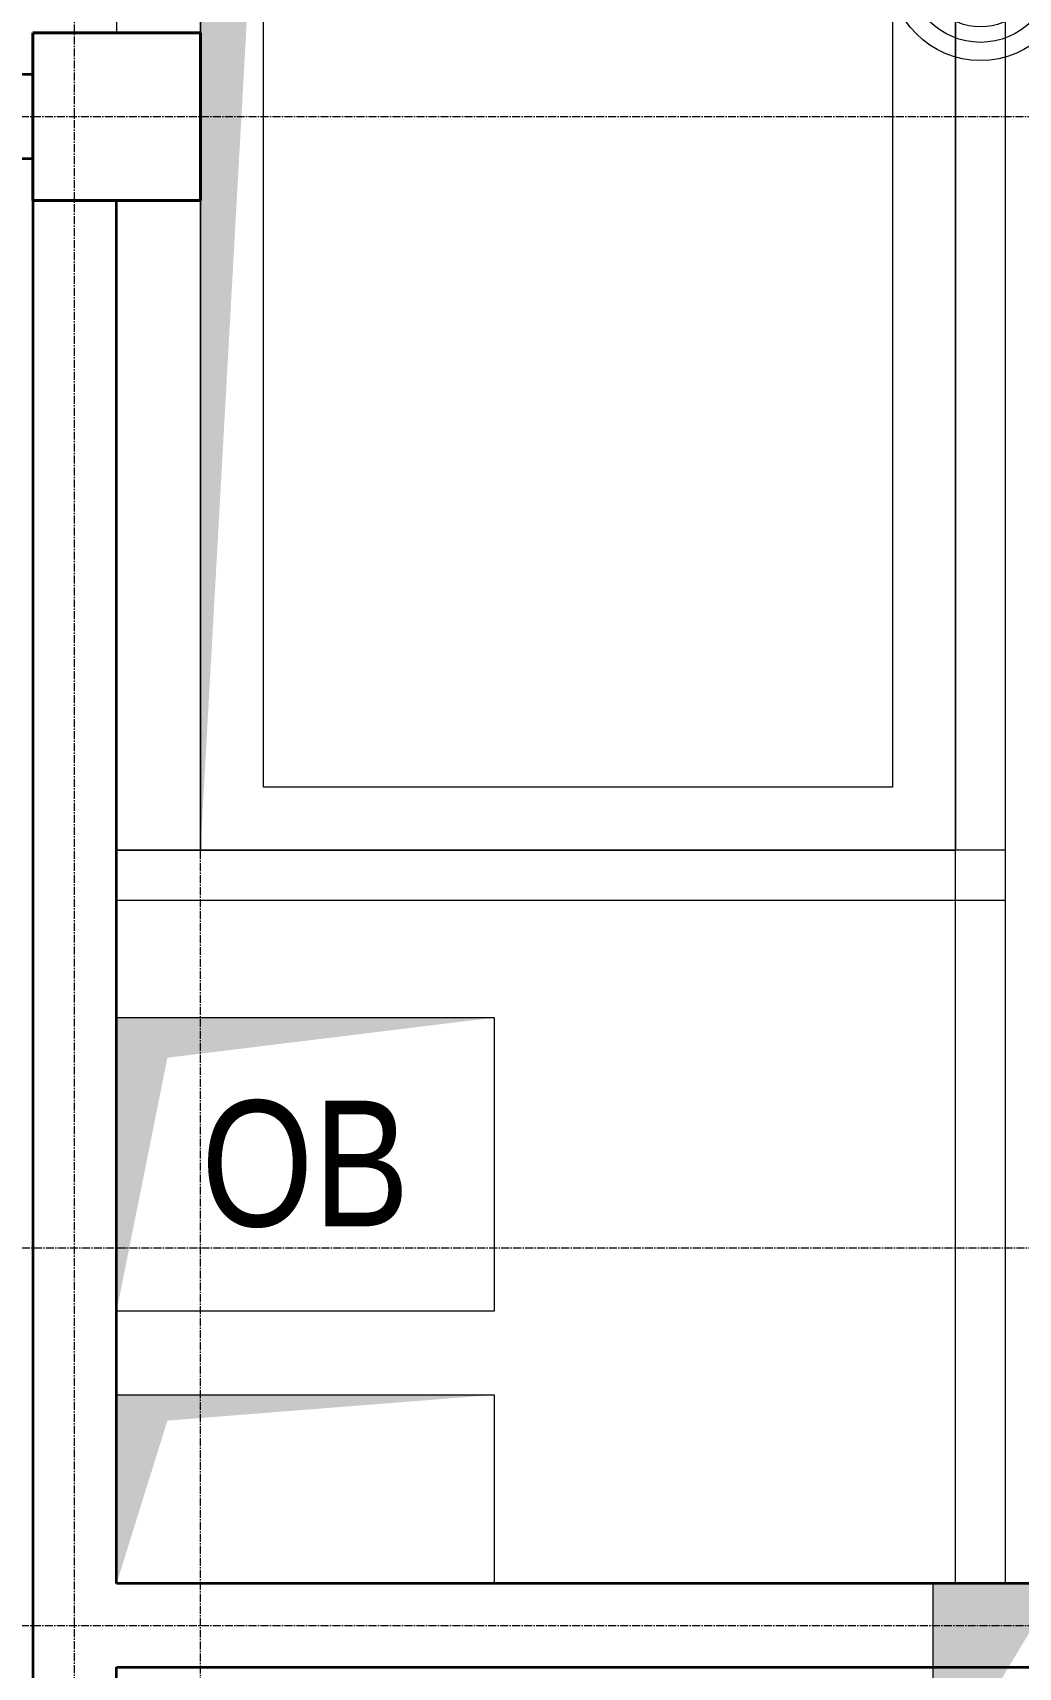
# Model space of a CAD drawing. Header units: millimetres. Extents: x -65509 to 912790, y 446 to 713294.
# Drawn here: x 488201 to 490551, y 575483 to 579383 of the extents above; entities that cross this region are included whole.
import ezdxf
from ezdxf.enums import TextEntityAlignment as Align

# ---------------------------------------------------------------- set-up
doc = ezdxf.new("R2010")
doc.units = ezdxf.units.MM
doc.linetypes.add('CENTER2', pattern=[28.575, 19.05, -3.175, 3.175, -3.175])
doc.linetypes.add('HIDDEN2', pattern=[4.7625, 3.175, -1.5875])
doc.layers.get('Defpoints').update_dxf_attribs({"color": 250})
for name, color, linetype, lineweight in [('АР_Area', 250, 'Continuous', 5), ('АР_Колонны', 250, 'Continuous', 30), ('АР_Отверстия', 250, 'Continuous', 9), ('АР_Стены ЖБ', 250, 'Continuous', 35), ('АР_Стены кирпич', 250, 'Continuous', 20), ('АР_Стены ПЕНОблок', 250, 'Continuous', 20), ('АР_Утеплитель', 250, 'Continuous', 0), ('КМ_Фахверки', 250, 'Continuous', 25), ('ОВ_Шахты', 250, 'Continuous', 5), ('РД_Оси_100', 250, 'Continuous', 0)]:
    doc.layers.add(name, color=color, linetype=linetype, lineweight=lineweight)
doc.layers.add('АР_Делит', color=250, linetype='Continuous', lineweight=0, plot=False)
doc.styles.add('style1', font='ARIALN.TTF')

# ---------------------------------------------------------------- blocks, each defined once
blk = doc.blocks.new('otv')
at = {"linetype": 'Continuous'}
blk.add_lwpolyline([(0, -1), (0, 0), (1, 0), (1, -1)], close=True, dxfattribs=at)
blk.add_solid([(0, -1), (0, 0), (0.13465, -0.13658), (1, 0)], dxfattribs=at)
blk = doc.blocks.new('otv_в_стене')
at = {"linetype": 'Continuous'}
blk.add_lwpolyline([(0, -1), (0, 0), (1, 0), (1, -1)], close=True, dxfattribs=at)
blk.add_solid([(0, -1), (0, 0), (0.5, -0.5), (1, 0)], dxfattribs=at)
blk = doc.blocks.new('Ф_крпич 120')
at = {"layer": 'АР_Делит', "color": 1}
for radius in [216.3, 173, 136.2]:
    blk.add_circle((60, -60), radius, dxfattribs=at)
at = {"layer": 'КМ_Фахверки'}
blk.add_lwpolyline([(0, 0), (120, 0), (120, -120), (0, -120)], close=True, dxfattribs=at)
at = {"layer": 'КМ_Фахверки', "lineweight": 5}
blk.add_lwpolyline([(6, -6), (114, -6), (114, -114), (6, -114)], close=True, dxfattribs=at)
blk = doc.blocks.new('СОШ_2200_АР_ОСИ_М100_28.05.24')
at = {"layer": 'РД_Оси_100', "linetype": 'CENTER2'}
blk.add_line((89599.446, 72900), (119910, 72900), dxfattribs=at)
for points in [[(98700, -6194.98), (98700, 139538.679), (98550, 139938.679)], [(99000, -6195.83), (99000, 139538.679), (99150, 139938.679)], [(119910, 70200), (-5954.958, 70200)], [(94200, 69300), (119410, 69300), (119910, 69450)]]:
    blk.add_lwpolyline(points, dxfattribs=at)
blk = doc.blocks.new('MOK-МаркаПом_овал_ареал')
for p, q in [((-2.986, 3.764), (3.522, 3.764)), ((-2.75, -3), (2.75, -3))]:
    blk.add_line(p, q)
for centre, radius, start, end in [((-2.986, 0.215), 3.55, 90, 270), ((3.522, 0.215), 3.55, 270, 90), ((-7.411, 0), 7.161, 0, 0.001)]:
    blk.add_arc(centre, radius, start, end)
at = {"color": 0, "style": 'style1'}
blk.add_attdef('АР-ПОМЕЩЕНИЕ:НОМЕР', text='', height=3, dxfattribs=at).set_placement((0.261, 0), align=Align.MIDDLE)

msp = doc.modelspace()

# ---------------------------------------------------------------- linework, layer by layer
at = {"layer": 'АР_Колонны', "linetype": 'HIDDEN2', "lineweight": 25}
for p, q in [((488200.882, 579383.318), (488600.882, 579383.318)), ((488200.882, 578983.318), (488200.882, 579383.318)), ((488600.882, 579383.318), (488600.882, 578983.318)), ((488600.882, 578983.318), (488200.882, 578983.318))]:
    msp.add_line(p, q, dxfattribs=at)
at = {"layer": 'АР_Колонны', "linetype": 'Continuous', "lineweight": 35}
for p, q in [((488600.882, 579383.318), (488200.882, 579383.318)), ((488200.882, 579383.318), (488200.882, 578983.318)), ((488600.882, 578983.318), (488600.882, 579383.318)), ((488200.882, 578983.318), (488600.882, 578983.318))]:
    msp.add_line(p, q, dxfattribs=at)
at = {"layer": 'АР_Стены ЖБ', "linetype": 'Continuous', "lineweight": 40}
for p, q in [((488600.882, 579383.318), (488200.882, 579383.318)), ((488200.882, 579383.318), (488200.882, 578983.318)), ((488600.882, 578983.318), (488600.882, 579383.318)), ((488200.882, 578983.318), (488600.882, 578983.318))]:
    msp.add_line(p, q, dxfattribs=at)
at = {"layer": 'АР_Стены ЖБ', "linetype": 'Continuous', "lineweight": 35}
for p, q in [((488200.882, 579283.318), (487100.882, 579283.318)), ((488200.882, 579083.318), (488200.882, 579283.318)), ((487100.882, 579083.318), (488200.882, 579083.318)), ((488400.882, 578983.318), (488200.882, 578983.318)), ((488200.882, 578983.318), (488200.882, 575683.318)), ((488400.882, 575683.318), (488400.882, 578983.318)), ((488200.882, 575683.318), (488200.882, 570583.318)), ((491381.08, 575683.318), (488400.882, 575683.318)), ((488400.882, 575483.318), (491381.08, 575483.318)), ((488400.882, 570383.318), (488400.882, 575483.318))]:
    msp.add_line(p, q, dxfattribs=at)
at = {"layer": 'АР_Стены кирпич', "linetype": 'Continuous', "lineweight": 20}
for p, q in [((490520.882, 575683.318), (490520.883, 583603.318)), ((490400.882, 575683.318), (490400.883, 583483.318)), ((488401.655, 577433.318), (488401.655, 577313.318)), ((490520.882, 577433.318), (488401.655, 577433.318)), ((490520.882, 577313.318), (490520.882, 577433.318)), ((488401.655, 577313.318), (490520.882, 577313.318)), ((490400.882, 575683.318), (490520.882, 575683.318))]:
    msp.add_line(p, q, dxfattribs=at)
at = {"layer": 'АР_Стены ПЕНОблок', "linetype": 'Continuous', "lineweight": 20}
for p, q in [((488400.882, 581083.318), (488400.882, 579383.318)), ((488600.882, 579383.318), (488600.882, 581083.318)), ((488400.882, 579383.318), (488600.882, 579383.318)), ((488600.882, 578983.318), (488400.882, 578983.318)), ((488400.882, 578983.318), (488400.882, 577433.318)), ((488600.882, 577433.318), (488600.882, 578983.318)), ((488400.882, 577433.318), (488600.882, 577433.318))]:
    msp.add_line(p, q, dxfattribs=at)
at = {"layer": 'АР_Утеплитель', "linetype": 'Continuous', "lineweight": 0}
for p, q in [((488600.882, 582563.318), (488600.882, 577433.275)), ((490400.882, 577433.318), (490400.882, 582563.318)), ((488750.882, 577583.279), (488750.882, 582413.318)), ((490250.882, 582413.318), (490250.882, 577583.315)), ((490250.882, 577583.315), (488750.882, 577583.279)), ((488600.882, 577433.275), (490400.882, 577433.318))]:
    msp.add_line(p, q, dxfattribs=at)

# ---------------------------------------------------------------- block references
at = {"layer": 'АР_Area', "linetype": 'Continuous', "lineweight": 5}
ref = msp.add_blockref('MOK-МаркаПом_овал_ареал', (487448.778, 579930.826), dxfattribs=dict(at, xscale=100, yscale=100, zscale=100))
ref.add_attrib('АР-ПОМЕЩЕНИЕ:НОМЕР', '4.073', dxfattribs={"layer": '0', "color": 0, "height": 350, "style": 'style1'}).set_placement((487448.778, 579930.826), align=Align.MIDDLE)
ref.add_attrib('АР-ПОМЕЩЕНИЕ:НАИМЕНОВАНИЕ', 'Тамбур с зоной безопасности МГН', dxfattribs={"layer": 'Defpoints', "color": 2, "height": 100, "style": 'style1'}).set_placement((487439.362, 579449.433), align=Align.MIDDLE)
at = {"layer": 'АР_Отверстия'}
for name, p, xscale, yscale in [('otv', (488600.882, 582463.318), 1800, 5030), ('otv_в_стене', (490347.737, 575683.318), 300, 500)]:
    msp.add_blockref(name, p, dxfattribs=dict(at, xscale=xscale, yscale=yscale))
at = {"layer": 'КМ_Фахверки'}
msp.add_blockref('Ф_крпич 120', (490400.882, 579593.318), dxfattribs=at)
at = {"layer": 'ОВ_Шахты', "xscale": 900}
for p, yscale in [((488400.882, 577033.318), 700), ((488400.882, 576133.318), 450)]:
    msp.add_blockref('otv', p, dxfattribs=dict(at, yscale=yscale))
at = {"layer": 'РД_Оси_100'}
msp.add_blockref('СОШ_2200_АР_ОСИ_М100_28.05.24', (389600.882, 506283.318), dxfattribs=at)

# ---------------------------------------------------------------- texts
at = {"layer": 'ОВ_Шахты', "insert": (488850.882, 576683.318), "char_height": 300, "width": 900.00002, "attachment_point": 5, "style": 'style1'}
msp.add_mtext('ОВ', dxfattribs=at)

doc.saveas('drawing.dxf')
